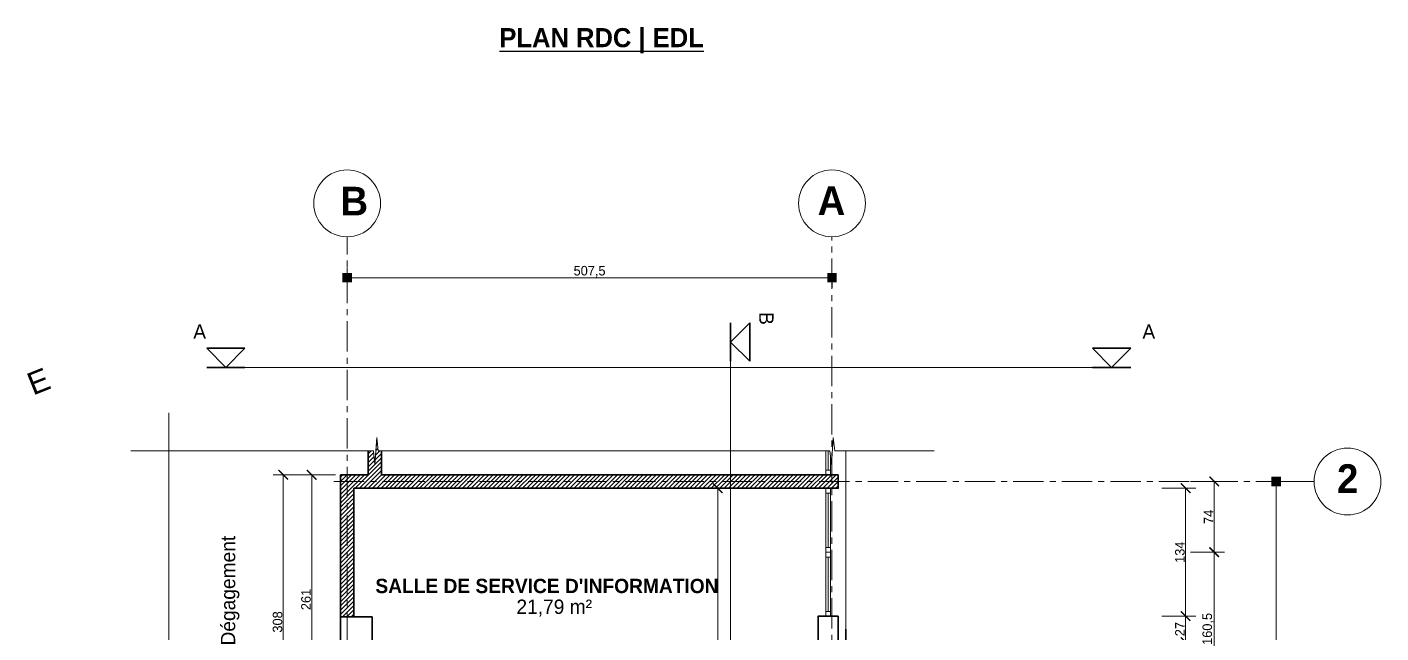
# Model space of a CAD drawing. Header units: centimetres. Extents: x -15293 to 11572, y -4790 to 2619.
# Drawn here: x -1841 to -424, y 480 to 1114 of the extents above; entities that cross this region are included whole.
import ezdxf

# ---------------------------------------------------------------- set-up
doc = ezdxf.new("R2010")
doc.units = ezdxf.units.CM
doc.linetypes.add('CENTER', pattern=[50.8, 31.75, -6.35, 6.35, -6.35])
doc.layers.get('0').update_dxf_attribs({"lineweight": 0})
for name, color, linetype in [('Hachure mur', 7, 'Continuous'), ('Ligne de Coupe', 4, 'Continuous'), ('Orientation', 7, 'Continuous'), ('TSJ_COTATION', 144, 'Continuous'), ('TSJ_TEXTE', 6, 'Continuous')]:
    doc.layers.add(name, color=color, linetype=linetype)
for name, color, linetype, lineweight in [('Poteaux', 7, 'Continuous', 30), ('Symbole de rupture', 6, 'Continuous', 0), ('TSJ_MENUISERIE', 150, 'Continuous', 15), ('TSJ_MUR', 1, 'Continuous', 30), ('TSJ_VUE', 5, 'Continuous', 13)]:
    doc.layers.add(name, color=color, linetype=linetype, lineweight=lineweight)
doc.layers.add('TSJ_AXE', color=7, linetype='CENTER', lineweight=0, true_color=0xb80000)
doc.layers.add('TSJ_DEPOSE', color=7, linetype='Continuous', lineweight=30, true_color=0xff8a8a)
doc.styles.add('Arial', font='arial.ttf')
doc.styles.get("Standard").update_dxf_attribs({"font": 'GOTHIC.TTF'})
doc.dimstyles.new('Axe cotation', dxfattribs={"dimtxt": 10, "dimasz": 10, "dimexe": 10.625, "dimexo": 5, "dimtad": 1, "dimtxsty": 'Standard', "dimblk": 'BOXFILLED', "dimcen": 8, "dimadec": 0, "dimazin": 0, "dimtfac": 1, "dimtmove": 0, "dimatfit": 3, "dimldrblk": 'BOXFILLED', "dimfxl": 1, "dimlwd": 9, "dimlwe": 9, "dimarcsym": 0})
doc.dimstyles.new('ISO-25', dxfattribs={"dimtxt": 10, "dimasz": 10, "dimexe": 10.625, "dimexo": 5, "dimtad": 1, "dimtxsty": 'Standard', "dimblk": 'ARCHTICK', "dimcen": 8, "dimadec": 0, "dimazin": 0, "dimtfac": 1, "dimtmove": 0, "dimatfit": 3, "dimldrblk": 'ARCHTICK', "dimfxl": 25, "dimfxlon": 1, "dimlwd": 9, "dimlwe": 9, "dimarcsym": 0})

# ---------------------------------------------------------------- blocks, each defined once
blk = doc.blocks.new('Marque de rupture')
at = {"layer": 'Symbole de rupture', "lineweight": 20}
for p, q in [((0, -3.6), (0, 20.4)), ((0, -3.6), (-14.1, -5.1)), ((14.1, -7.1), (-14.1, -5.1)), ((0, -8.6), (14.1, -7.1)), ((0, -8.6), (0, -32.6))]:
    blk.add_line(p, q, dxfattribs=at)
blk = doc.blocks.new('_ArchTick')
at = {"color": 0, "linetype": 'ByBlock', "const_width": 0.15}
blk.add_lwpolyline([(-0.5, -0.5), (0.5, 0.5)], dxfattribs=at)
blk = doc.blocks.new('*D97')
at = {"layer": 'Defpoints', "color": 0, "transparency": 16777216}
for p in [(-1305.3, 631), (-1305.3, 192), (-1117.8, 192)]:
    blk.add_point(p, dxfattribs=at)
at = {"layer": 'TSJ_COTATION', "color": 0, "lineweight": 9, "transparency": 16777216}
for p, q in [((-1142.8, 631), (-1107.2, 631)), ((-1117.8, 631), (-1117.8, 192)), ((-1142.8, 192), (-1107.2, 192))]:
    blk.add_line(p, q, dxfattribs=at)
at = {"layer": 'TSJ_COTATION', "color": 0, "lineweight": 9, "transparency": 16777216, "xscale": 10, "yscale": 10, "zscale": 10}
for p, rotation in [((-1117.8, 631), 90), ((-1117.8, 192), 270)]:
    blk.add_blockref('_ArchTick', p, dxfattribs=dict(at, rotation=rotation))
at = {"layer": 'TSJ_COTATION', "color": 0, "transparency": 16777216, "insert": (-1123.7, 411.5), "char_height": 10, "attachment_point": 5, "rotation": 90}
blk.add_mtext('439', dxfattribs=at)
blk = doc.blocks.new('*D114')
at = {"layer": 'Defpoints', "color": 0, "transparency": 16777216}
for p in [(-1512.8, 645), (-1572.8, 337), (-1512.8, 337)]:
    blk.add_point(p, dxfattribs=at)
at = {"layer": 'TSJ_COTATION', "color": 0, "lineweight": 9, "transparency": 16777216}
for p, q in [((-1547.8, 645), (-1583.4, 645)), ((-1572.8, 645), (-1572.8, 337)), ((-1547.8, 337), (-1583.4, 337))]:
    blk.add_line(p, q, dxfattribs=at)
at = {"layer": 'TSJ_COTATION', "color": 0, "lineweight": 9, "transparency": 16777216, "xscale": 10, "yscale": 10, "zscale": 10}
for p, rotation in [((-1572.8, 645), 90), ((-1572.8, 337), 270)]:
    blk.add_blockref('_ArchTick', p, dxfattribs=dict(at, rotation=rotation))
at = {"layer": 'TSJ_COTATION', "color": 0, "transparency": 16777216, "insert": (-1578.7, 491), "char_height": 10, "attachment_point": 5, "rotation": 90}
blk.add_mtext('308', dxfattribs=at)
blk = doc.blocks.new('*D132')
at = {"layer": 'Defpoints', "color": 0, "transparency": 16777216}
for p in [(-1543, 645), (-1512.8, 645), (-1512.8, 384)]:
    blk.add_point(p, dxfattribs=at)
at = {"layer": 'TSJ_COTATION', "color": 0, "lineweight": 9, "transparency": 16777216}
for p, q in [((-1518, 645), (-1553.7, 645)), ((-1543, 384), (-1543, 645)), ((-1518, 384), (-1553.7, 384))]:
    blk.add_line(p, q, dxfattribs=at)
at = {"layer": 'TSJ_COTATION', "color": 0, "lineweight": 9, "transparency": 16777216, "xscale": 10, "yscale": 10, "zscale": 10}
for p, rotation in [((-1543, 645), 90), ((-1543, 384), 270)]:
    blk.add_blockref('_ArchTick', p, dxfattribs=dict(at, rotation=rotation))
at = {"layer": 'TSJ_COTATION', "color": 0, "transparency": 16777216, "insert": (-1548.9, 514.5), "char_height": 10, "attachment_point": 5, "rotation": 90}
blk.add_mtext('261', dxfattribs=at)
blk = doc.blocks.new('*D133')
at = {"layer": 'Defpoints', "color": 0, "transparency": 16777216}
for p in [(-991.8, 631), (-991.8, 497), (-628.2, 497)]:
    blk.add_point(p, dxfattribs=at)
at = {"layer": 'TSJ_COTATION', "color": 0, "lineweight": 9, "transparency": 16777216}
for p, q in [((-653.2, 631), (-617.6, 631)), ((-628.2, 631), (-628.2, 497)), ((-653.2, 497), (-617.6, 497))]:
    blk.add_line(p, q, dxfattribs=at)
at = {"layer": 'TSJ_COTATION', "color": 0, "lineweight": 9, "transparency": 16777216, "xscale": 10, "yscale": 10, "zscale": 10}
for p, rotation in [((-628.2, 631), 90), ((-628.2, 497), 270)]:
    blk.add_blockref('_ArchTick', p, dxfattribs=dict(at, rotation=rotation))
at = {"layer": 'TSJ_COTATION', "color": 0, "transparency": 16777216, "insert": (-634.1, 564), "char_height": 10, "attachment_point": 5, "rotation": 90}
blk.add_mtext('134', dxfattribs=at)
blk = doc.blocks.new('*D134')
at = {"layer": 'Defpoints', "color": 0, "transparency": 16777216}
for p in [(-991.8, 638), (-999.8, 564), (-598.2, 564)]:
    blk.add_point(p, dxfattribs=at)
at = {"layer": 'TSJ_COTATION', "color": 0, "lineweight": 9, "transparency": 16777216}
for p, q in [((-623.2, 638), (-587.6, 638)), ((-598.2, 638), (-598.2, 564)), ((-623.2, 564), (-587.6, 564))]:
    blk.add_line(p, q, dxfattribs=at)
at = {"layer": 'TSJ_COTATION', "color": 0, "lineweight": 9, "transparency": 16777216, "xscale": 10, "yscale": 10, "zscale": 10}
for p, rotation in [((-598.2, 638), 90), ((-598.2, 564), 270)]:
    blk.add_blockref('_ArchTick', p, dxfattribs=dict(at, rotation=rotation))
at = {"layer": 'TSJ_COTATION', "color": 0, "transparency": 16777216, "insert": (-604.1, 601), "char_height": 10, "attachment_point": 5, "rotation": 90}
blk.add_mtext('74', dxfattribs=at)
blk = doc.blocks.new('*D135')
at = {"layer": 'Defpoints', "color": 0, "transparency": 16777216}
for p in [(-999.8, 564), (-999.8, 403.5), (-598.2, 403.5)]:
    blk.add_point(p, dxfattribs=at)
at = {"layer": 'TSJ_COTATION', "color": 0, "lineweight": 9, "transparency": 16777216}
for p, q in [((-623.2, 564), (-587.6, 564)), ((-598.2, 564), (-598.2, 403.5)), ((-623.2, 403.5), (-587.6, 403.5))]:
    blk.add_line(p, q, dxfattribs=at)
at = {"layer": 'TSJ_COTATION', "color": 0, "lineweight": 9, "transparency": 16777216, "xscale": 10, "yscale": 10, "zscale": 10}
for p, rotation in [((-598.2, 564), 90), ((-598.2, 403.5), 270)]:
    blk.add_blockref('_ArchTick', p, dxfattribs=dict(at, rotation=rotation))
at = {"layer": 'TSJ_COTATION', "color": 0, "transparency": 16777216, "insert": (-604.6, 483.7), "char_height": 10, "attachment_point": 5, "rotation": 90}
blk.add_mtext('160,5', dxfattribs=at)
blk = doc.blocks.new('*D141')
at = {"layer": 'Defpoints', "color": 0, "transparency": 16777216}
for p in [(-991.8, 497), (-991.8, 470), (-628.2, 470)]:
    blk.add_point(p, dxfattribs=at)
at = {"layer": 'TSJ_COTATION', "color": 0, "lineweight": 9, "transparency": 16777216}
for p, q in [((-653.2, 497), (-617.6, 497)), ((-628.2, 497), (-628.2, 470)), ((-653.2, 470), (-617.6, 470))]:
    blk.add_line(p, q, dxfattribs=at)
at = {"layer": 'TSJ_COTATION', "color": 0, "lineweight": 9, "transparency": 16777216, "xscale": 10, "yscale": 10, "zscale": 10}
for p, rotation in [((-628.2, 497), 90), ((-628.2, 470), 270)]:
    blk.add_blockref('_ArchTick', p, dxfattribs=dict(at, rotation=rotation))
at = {"layer": 'TSJ_COTATION', "color": 0, "transparency": 16777216, "insert": (-634.1, 483.5), "char_height": 10, "attachment_point": 5, "rotation": 90}
blk.add_mtext('27', dxfattribs=at)
blk = doc.blocks.new('_BoxFilled')
at = {"color": 0, "linetype": 'ByBlock', "lineweight": -2}
blk.add_line((-0.5, 0), (-1, 0), dxfattribs=at)
at = {"color": 0, "linetype": 'ByBlock'}
blk.add_solid([(-0.5, 0.5), (0.5, 0.5), (-0.5, -0.5), (0.5, -0.5)], dxfattribs=at)
blk = doc.blocks.new('*D365')
at = {"layer": 'Defpoints', "color": 0, "linetype": 'ByBlock', "transparency": 16777216}
for p in [(-1505.8, 851.4), (-998.3, 851.4), (-998.3, 851.4)]:
    blk.add_point(p, dxfattribs=at)
at = {"layer": 'TSJ_AXE', "color": 0, "linetype": 'ByBlock', "lineweight": 9, "transparency": 16777216}
for p, q in [((-1505.8, 856.4), (-1505.8, 862)), ((-1495.8, 851.4), (-1008.3, 851.4)), ((-998.3, 846.4), (-998.3, 840.8))]:
    blk.add_line(p, q, dxfattribs=at)
at = {"layer": 'TSJ_AXE', "color": 0, "linetype": 'ByBlock', "lineweight": 9, "transparency": 16777216, "xscale": 10, "yscale": 10, "zscale": 10, "rotation": 180}
blk.add_blockref('_BoxFilled', (-1505.8, 851.4), dxfattribs=at)
at = {"layer": 'TSJ_AXE', "color": 0, "linetype": 'ByBlock', "lineweight": 9, "transparency": 16777216, "xscale": 10, "yscale": 10, "zscale": 10}
blk.add_blockref('_BoxFilled', (-998.3, 851.4), dxfattribs=at)
at = {"layer": 'TSJ_AXE', "color": 0, "linetype": 'ByBlock', "transparency": 16777216, "insert": (-1252.1, 857.8), "char_height": 10, "attachment_point": 5}
blk.add_mtext('507,5', dxfattribs=at)
blk = doc.blocks.new('*D366')
at = {"layer": 'Defpoints', "color": 0, "linetype": 'ByBlock', "transparency": 16777216}
for p in [(-493.7, 638), (-533.4, 185), (-493.7, 185)]:
    blk.add_point(p, dxfattribs=at)
at = {"layer": 'TSJ_AXE', "color": 0, "linetype": 'ByBlock', "lineweight": 9, "transparency": 16777216}
for p, q in [((-498.7, 638), (-544.1, 638)), ((-533.4, 628), (-533.4, 195)), ((-498.7, 185), (-544.1, 185))]:
    blk.add_line(p, q, dxfattribs=at)
at = {"layer": 'TSJ_AXE', "color": 0, "linetype": 'ByBlock', "lineweight": 9, "transparency": 16777216, "xscale": 10, "yscale": 10, "zscale": 10}
for p, rotation in [((-533.4, 638), 90), ((-533.4, 185), 270)]:
    blk.add_blockref('_BoxFilled', p, dxfattribs=dict(at, rotation=rotation))
at = {"layer": 'TSJ_AXE', "color": 0, "linetype": 'ByBlock', "transparency": 16777216, "insert": (-539.3, 411.5), "char_height": 10, "attachment_point": 5, "rotation": 90}
blk.add_mtext('453', dxfattribs=at)

msp = doc.modelspace()

# ---------------------------------------------------------------- hatches: boundary and pattern name
at = {"layer": 'Hachure mur', "lineweight": 0, "true_color": 0xc7c8ca}
h = msp.add_hatch(dxfattribs=at)
h.set_pattern_fill('ANSI31', color=9)
h.paths.add_polyline_path([(-1512.837, 644.989), (-1512.837, 496.489), (-1498.837, 496.489), (-1498.837, 630.989), (-991.837, 630.989), (-991.837, 644.989), (-1469.837, 644.989), (-1469.837, 669.989), (-1473.405, 669.989), (-1474.905, 684.131), (-1476.905, 655.847), (-1478.405, 669.989), (-1483.837, 669.989), (-1483.837, 644.989)])
h.paths.add_polyline_path([(-1512.837, 469.989), (-1512.837, 383.989), (-1498.837, 383.989), (-1498.837, 469.989)])
h.paths.add_polyline_path([(-1498.837, 289.989), (-1512.837, 289.989), (-1512.837, 4.989), (-1498.837, 4.989), (-1498.837, 177.989), (-991.837, 177.989), (-991.837, 191.989), (-1498.837, 191.989)])
h.paths.add_polyline_path([(-1004.837, 43.989), (-1004.837, -105.011), (-1498.837, -105.011), (-1498.837, -85.011), (-1512.837, -85.011), (-1512.837, -563.011), (-1498.837, -563.011), (-1498.837, -401.011), (-1004.837, -401.011), (-1004.837, -542.011), (-991.837, -542.011), (-991.837, -303.011), (-1004.837, -303.011), (-1004.837, -387.011), (-1498.837, -387.011), (-1498.837, -119.011), (-1004.837, -119.011), (-1004.837, -203.011), (-991.837, -203.011), (-991.837, 43.989)])
h.paths.add_polyline_path([(-1579.143, -1545.525), (-1584.068, -1532.382), (-1658.627, -1566.495), (-1655.714, -1572.859), (-1583.879, -1539.994), (-1580.291, -1546.05)])
h.paths.add_polyline_path([(-1262.263, -1392.849), (-1264.5, -1386.175), (-1497.947, -1492.981), (-1497.947, -1389.011), (-1512.837, -1389.011), (-1512.837, -1499.793), (-1582.92, -1531.857), (-1579.332, -1537.913)])
h.paths.add_polyline_path([(-1178.837, -1328.007), (-1191.947, -1327.08), (-1191.947, -1352.981), (-1263.352, -1385.65), (-1256.627, -1397.969), (-1255.479, -1397.443), (-1257.716, -1390.769), (-1185.878, -1357.902), (-1185.878, -1330.008), (-1178.837, -1329.262)])
h.paths.add_polyline_path([(-1092.832, -1294.011), (-1091.842, -1280.011), (-1178.837, -1280.011), (-1178.837, -1235.011), (-1192.837, -1235.011), (-1192.837, -1248.011), (-1498.837, -1269.011), (-1498.837, -1254.011), (-1512.837, -1254.011), (-1512.837, -1299.011), (-1497.947, -1299.011), (-1497.947, -1281.981), (-1191.947, -1260.981), (-1191.947, -1325.652), (-1185.882, -1325.009), (-1185.837, -1287.011), (-1094.837, -1287.011), (-1094.095, -1294.011)])
h.paths.add_polyline_path([(-1090.58, -1280.011), (-1089.837, -1287.011), (-991.837, -1287.011), (-991.837, -675.011), (-1498.837, -675.011), (-1498.837, -657.011), (-1512.837, -657.011), (-1512.837, -1015.011), (-1498.837, -1015.011), (-1498.837, -689.011), (-1005.837, -689.011), (-1005.837, -1128.011), (-1498.837, -1128.011), (-1498.837, -1105.011), (-1512.837, -1105.011), (-1512.837, -1164.011), (-1498.837, -1164.011), (-1498.837, -1142.011), (-1192.837, -1142.011), (-1192.837, -1165.011), (-1178.837, -1165.011), (-1178.837, -1142.011), (-1005.837, -1142.011), (-1005.837, -1280.011)])

# ---------------------------------------------------------------- linework, layer by layer
msp.add_line((-983.837, 496.989), (-983.837, 496.989))
at = {"layer": 'Ligne de Coupe', "lineweight": 30}
for p, q in [((-1084.441, 803.989), (-1104.441, 783.989)), ((-1104.441, 803.989), (-1104.441, 763.989)), ((-1084.441, 763.989), (-1084.441, 803.989)), ((-1084.441, 763.989), (-1104.441, 783.989)), ((-1612.837, 777.489), (-1652.837, 777.489)), ((-1652.837, 777.489), (-1632.837, 757.489)), ((-1612.837, 777.489), (-1632.837, 757.489)), ((-685.595, 777.489), (-725.595, 777.489)), ((-725.595, 777.489), (-705.595, 757.489)), ((-685.595, 777.489), (-705.595, 757.489)), ((-1652.837, 757.489), (-1612.837, 757.489)), ((-685.595, 757.489), (-725.595, 757.489))]:
    msp.add_line(p, q, dxfattribs=at)
at = {"layer": 'Ligne de Coupe', "lineweight": 0}
for p, q in [((-705.595, 757.489), (-1612.837, 757.489)), ((-1104.441, -1320.416), (-1104.441, 763.989))]:
    msp.add_line(p, q, dxfattribs=at)
at = {"layer": 'Poteaux'}
for p in [(-1479.837, 496.489), (-1512.837, 469.989)]:
    msp.add_line(p, (-1512.837, 496.489), dxfattribs=at)
msp.add_lwpolyline([(-1479.837, 469.989), (-1479.837, 496.489)], dxfattribs=at)
msp.add_lwpolyline([(-991.837, 496.989), (-1012.837, 496.989), (-1012.837, 469.989), (-991.837, 469.989)], close=True, dxfattribs=at)
at = {"layer": 'Symbole de rupture', "lineweight": 0}
for p, q in [((-1692.405, 709.989), (-1692.405, 112.692)), ((-1502.405, 669.989), (-1732.405, 669.989)), ((-1449.405, 669.989), (-1024.405, 669.989)), ((-971.405, 669.989), (-891.405, 669.989))]:
    msp.add_line(p, q, dxfattribs=at)
at = {"layer": 'TSJ_AXE'}
for p, q in [((-1505.837, -1511.986), (-1505.837, 894.208)), ((-998.337, -1294.011), (-998.337, 894.208)), ((-1519.702, 637.989), (-493.693, 637.989))]:
    msp.add_line(p, q, dxfattribs=at)
at = {"layer": 'TSJ_AXE', "linetype": 'ByBlock'}
for centre in [(-1505.837, 929.208), (-998.337, 929.208), (-458.693, 637.989)]:
    msp.add_circle(centre, 35, dxfattribs=at)
at = {"layer": 'TSJ_DEPOSE'}
msp.add_line((-983.837, 483.489), (-983.837, 330.989), dxfattribs=at)
at = {"layer": 'TSJ_MENUISERIE', "lineweight": 20}
for p, q in [((-1004.837, 669.989), (-1004.837, 644.989)), ((-1002.337, 649.989), (-1002.337, 669.989)), ((-999.837, 664.634), (-999.837, 649.989)), ((-1004.837, 630.989), (-1004.837, 496.989)), ((-1002.337, 625.989), (-1002.337, 568.989)), ((-999.837, 568.989), (-999.837, 625.989)), ((-1002.337, 501.989), (-1002.337, 558.989)), ((-999.837, 558.989), (-999.837, 501.989))]:
    msp.add_line(p, q, dxfattribs=at)
for points in [[(-999.837, 644.989), (-999.837, 649.989), (-1004.837, 649.989), (-1004.837, 644.989)], [(-1004.837, 630.989), (-1004.837, 625.989), (-999.837, 625.989), (-999.837, 630.989)], [(-999.837, 496.989), (-999.837, 501.989), (-1004.837, 501.989), (-1004.837, 496.989)]]:
    msp.add_lwpolyline(points, dxfattribs=at)
for points in [[(-1004.837, 563.989), (-999.837, 563.989), (-999.837, 568.989), (-1004.837, 568.989)], [(-1004.837, 563.989), (-999.837, 563.989), (-999.837, 558.989), (-1004.837, 558.989)]]:
    msp.add_lwpolyline(points, close=True, dxfattribs=at)
at = {"layer": 'TSJ_MUR'}
msp.add_line((-1483.837, 644.989), (-1512.837, 644.989), dxfattribs=at)
for points in [[(-1483.837, 669.989), (-1483.837, 644.989), (-1483.837, 644.989)], [(-1469.837, 669.989), (-1469.837, 644.989), (-991.837, 644.989)], [(-1512.837, 496.489), (-1512.837, 644.989), (-1512.837, 644.989)], [(-1498.837, 496.489), (-1498.837, 630.989), (-991.837, 630.989), (-991.837, 644.989)]]:
    msp.add_lwpolyline(points, dxfattribs=at)
at = {"layer": 'TSJ_VUE', "lineweight": 9}
msp.add_line((-983.837, 483.489), (-983.837, 669.989), dxfattribs=at)

# ---------------------------------------------------------------- block references
at = {"rotation": 270}
for p in [(-1469.837, 669.989), (-991.837, 669.989)]:
    msp.add_blockref('Marque de rupture', p, dxfattribs=at)

# ---------------------------------------------------------------- texts
at = {"layer": 'Ligne de Coupe', "insert": (-1059.451, 829.588), "char_height": 15, "attachment_point": 1, "rotation": 270}
msp.add_mtext_dynamic_manual_height_columns('\\pi14.208;B', width=37.39883, gutter_width=12.5, heights=[0], dxfattribs=at)
at = {"layer": 'Ligne de Coupe', "char_height": 15}
for s, insert, attachment_point in [('\\pi11.475;A', (-1678.436, 802.479), 1), ('A', (-659.996, 802.479), 3)]:
    msp.add_mtext_dynamic_manual_height_columns(s, width=37.39883, gutter_width=12.5, heights=[0], dxfattribs=dict(at, insert=insert, attachment_point=attachment_point))
at = {"layer": 'Orientation', "transparency": 33554687, "insert": (-1843.437, 749.762), "char_height": 23.503, "attachment_point": 1, "rotation": 21.734131, "style": 'Arial'}
msp.add_mtext_dynamic_manual_height_columns('E', width=26.39183, gutter_width=819.722, heights=[0], dxfattribs=at)
at = {"layer": 'TSJ_AXE', "char_height": 30, "attachment_point": 1}
for s, insert in [('{\\fCentury Gothic|b1|i0|c0|p34;B}', (-1512.924, 946.576)), ('{\\fCentury Gothic|b1|i0|c0|p34;A}', (-1013.4, 946.955)), ('{\\fCentury Gothic|b1|i0|c0|p34;2}', (-469.644, 656.096))]:
    msp.add_mtext_dynamic_manual_height_columns(s, width=43.00473, gutter_width=12.5, heights=[0], dxfattribs=dict(at, insert=insert))
at = {"layer": 'TSJ_TEXTE', "attachment_point": 5}
for s, width, insert, char_height in [('{\\fCentury Gothic|b1|i0|c0|p34;\\LPLAN RDC | EDL}', 415.71685, (-1239.5, 1099.48), 20), ("{\\fCentury Gothic|b1|i0|c0|p34;SALLE DE SERVICE D'INFORMATION}", 342.222, (-1296.719, 528.575), 15), ('21,79 m²', 210.39385, (-1289.087, 505.545), 15)]:
    msp.add_mtext_dynamic_manual_height_columns(s, width=width, gutter_width=12.5, heights=[2.167], dxfattribs=dict(at, insert=insert, char_height=char_height))
at = {"layer": 'TSJ_TEXTE', "insert": (-1628.311, 523.752), "char_height": 15, "attachment_point": 5, "rotation": 90}
msp.add_mtext_dynamic_manual_height_columns('Dégagement', width=479.47189, gutter_width=12.5, heights=[2.167], dxfattribs=at)

# ---------------------------------------------------------------- dimensions: what is measured, and where the dimension line sits
at = {"layer": 'TSJ_AXE', "linetype": 'ByBlock'}
dim = msp.add_linear_dim(base=(-998.337, 851.424), p1=(-1505.837, 851.424), p2=(-998.337, 851.424), dimstyle='Axe cotation', dxfattribs=at)
dim.commit()
dim.dimension.update_dxf_attribs({"geometry": '*D365', "text_midpoint": (-1252.087, 857.759)})
dim = msp.add_linear_dim(base=(-533.446, 184.989), p1=(-493.693, 637.989), p2=(-493.693, 184.989), angle=90, dimstyle='Axe cotation', dxfattribs=at)
dim.commit()
dim.dimension.update_dxf_attribs({"geometry": '*D366', "text_midpoint": (-539.322, 411.489)})
at = {"layer": 'TSJ_COTATION'}
for base, p1, p2, picture, middle in [((-1572.813, 336.989), (-1512.837, 644.989), (-1512.837, 336.989), '*D114', (-1578.689, 490.989)), ((-1543.034, 644.989), (-1512.837, 383.989), (-1512.837, 644.989), '*D132', (-1548.911, 514.489)), ((-598.243, 563.989), (-991.837, 637.989), (-999.837, 563.989), '*D134', (-604.12, 600.989)), ((-1117.848, 191.989), (-1305.337, 630.989), (-1305.337, 191.989), '*D97', (-1123.725, 411.489)), ((-628.243, 496.989), (-991.837, 630.989), (-991.837, 496.989), '*D133', (-634.12, 563.989)), ((-598.243, 403.489), (-999.837, 563.989), (-999.837, 403.489), '*D135', (-604.579, 483.739)), ((-628.243, 469.989), (-991.837, 496.989), (-991.837, 469.989), '*D141', (-634.12, 483.489))]:
    dim = msp.add_linear_dim(base=base, p1=p1, p2=p2, angle=90, dimstyle='ISO-25', override={"dimtmove": 1}, dxfattribs=at)
    dim.commit()
    dim.dimension.update_dxf_attribs({"geometry": picture, "text_midpoint": middle})

doc.saveas('drawing.dxf')
